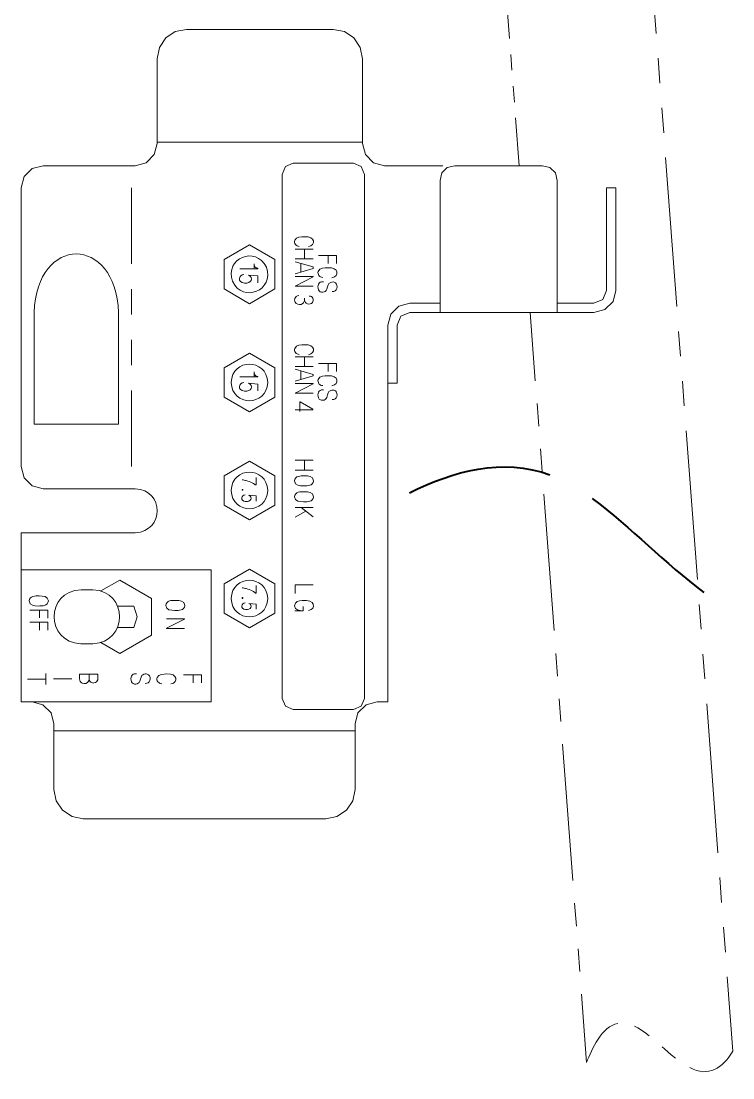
# Model space of a CAD drawing. Header units: millimetres. Extents: x 0.4 to 14.3, y 0.4 to 10.4.
# Drawn here: x 10.536 to 12.103, y 5.515 to 7.843 of the extents above; entities that cross this region are included whole.
import ezdxf

# ---------------------------------------------------------------- set-up
doc = ezdxf.new("R2010")
doc.units = ezdxf.units.MM
doc.layers.add('PDF_Geometry', color=7, linetype='Continuous')

msp = doc.modelspace()

# ---------------------------------------------------------------- linework, layer by layer
at = {"layer": 'PDF_Geometry', "lineweight": 15}
for points in [[(11.611, 7.8047), (11.6031, 7.9097), (11.5289, 8.8963), (10.6609, 8.8963)], [(11.9093, 8.144), (11.934, 7.8158)], [(10.7868, 6.8129), (10.584, 6.8129), (10.5598, 6.8194), (10.5421, 6.8372), (10.5356, 6.8615), (10.5356, 7.4761), (10.5421, 7.5004), (10.5598, 7.5181), (10.584, 7.5246), (10.7868, 7.5246), (10.811, 7.5311), (10.8288, 7.5489), (10.8353, 7.5732), (10.8353, 7.7601), (10.8402, 7.7849), (10.8542, 7.8059), (10.8751, 7.8199), (10.8998, 7.8248), (11.2228, 7.8248), (11.2475, 7.8199), (11.2684, 7.8059), (11.2824, 7.7849), (11.2873, 7.7601), (11.2873, 7.5732), (11.2938, 7.5489), (11.3116, 7.5311), (11.3358, 7.5246), (11.4643, 7.5246)], [(11.6163, 7.7347), (11.6137, 7.7697)], [(11.9382, 7.7612), (11.9423, 7.7065)], [(11.6216, 7.6647), (11.6189, 7.6997)], [(11.9464, 7.6518), (11.9505, 7.5971)], [(11.6321, 7.5246), (11.6242, 7.6297)], [(10.8352, 7.5764), (11.2875, 7.5764)], [(11.7162, 7.2011), (11.7162, 7.4923), (11.7119, 7.5085), (11.7001, 7.5203), (11.6839, 7.5246), (11.4902, 7.5246), (11.474, 7.5203), (11.4622, 7.5085), (11.4579, 7.4923), (11.4579, 7.2011)], [(11.9546, 7.5424), (11.9793, 7.2142)], [(11.7162, 7.2218), (11.7969, 7.2218), (11.8166, 7.23), (11.8247, 7.2497), (11.8247, 7.4755), (11.8454, 7.4755), (11.8454, 7.2497), (11.8389, 7.2254), (11.8212, 7.2076), (11.7969, 7.2011), (11.3916, 7.2011), (11.372, 7.193), (11.3638, 7.1733), (11.3638, 7.0458), (11.3432, 7.0458), (11.3432, 6.3432), (11.3193, 6.3432), (11.295, 6.3367), (11.2773, 6.3189), (11.2708, 6.2947), (11.2708, 6.1504), (11.2659, 6.1256), (11.2519, 6.1047), (11.2309, 6.0906), (11.2062, 6.0857), (10.6725, 6.0857), (10.6478, 6.0906), (10.6268, 6.1047), (10.6128, 6.1256), (10.6079, 6.1504), (10.6079, 6.2947), (10.6014, 6.3189), (10.5837, 6.3367), (10.5595, 6.3432)], [(10.7784, 7.4761), (10.7784, 7.3085)], [(11.1787, 7.3406), (11.1387, 7.3406)], [(11.1596, 7.3406), (11.1596, 7.3192)], [(11.1787, 7.3192), (11.1387, 7.3192)], [(11.1387, 7.2865), (11.1787, 7.2982), (11.1787, 7.3014), (11.1387, 7.3131)], [(11.2303, 7.3089), (11.2303, 7.3266), (11.1904, 7.3266)], [(11.2117, 7.3266), (11.2117, 7.3093)], [(11.0174, 7.2975), (11.0569, 7.2975), (11.0569, 7.2985), (11.055, 7.2985), (11.0536, 7.2989), (11.0522, 7.2999), (11.0508, 7.3008), (11.0499, 7.3022), (11.049, 7.3041), (11.049, 7.3087)], [(11.049, 7.2975), (11.049, 7.3059)], [(11.1517, 7.3093), (11.1517, 7.2903)], [(11.0569, 7.2667), (11.0569, 7.2816), (11.0364, 7.2834)], [(11.1787, 7.259), (11.1387, 7.259), (11.1387, 7.2595), (11.1787, 7.2795), (11.1787, 7.2804), (11.1387, 7.2804)], [(10.7784, 7.2526), (10.7784, 7.1967)], [(11.4579, 7.2218), (11.3916, 7.2218), (11.3674, 7.2153), (11.3496, 7.1976), (11.3432, 7.1733), (11.3432, 7.0458)], [(10.75, 7.2011), (10.75, 6.9553), (10.564, 6.9553), (10.564, 7.2011)], [(11.6677, 7.0509), (11.6564, 7.2011)], [(11.9834, 7.1595), (11.9875, 7.1048)], [(10.7784, 7.1408), (10.7784, 7.085)], [(11.1787, 7.1032), (11.1387, 7.1032)], [(11.1596, 7.1032), (11.1596, 7.0818)], [(11.1787, 7.0818), (11.1387, 7.0818)], [(11.2303, 7.0708), (11.2303, 7.0885), (11.1904, 7.0885)], [(11.2117, 7.0885), (11.2117, 7.0712)], [(11.0174, 7.0594), (11.0569, 7.0594), (11.0569, 7.0604), (11.055, 7.0604), (11.0536, 7.0608), (11.0522, 7.0618), (11.0508, 7.0627), (11.0499, 7.0641), (11.049, 7.066), (11.049, 7.0706)], [(11.049, 7.0594), (11.049, 7.0678)], [(11.1387, 7.05), (11.1787, 7.0616), (11.1787, 7.0648), (11.1387, 7.0765)], [(11.1517, 7.0728), (11.1517, 7.0537)], [(11.0569, 7.0286), (11.0569, 7.0435), (11.0364, 7.0453)], [(11.1787, 7.0232), (11.1387, 7.0232), (11.1387, 7.0237), (11.1787, 7.0437), (11.1787, 7.0446), (11.1387, 7.0446)], [(11.9917, 7.0501), (11.9958, 6.9954)], [(10.7784, 7.0291), (10.7784, 6.8615)], [(11.1387, 6.9869), (11.1782, 6.9869), (11.1782, 6.9883), (11.1498, 7.0042), (11.1494, 7.0042), (11.1494, 6.9828)], [(11.6753, 6.9508), (11.6715, 7.0009)], [(11.9999, 6.9407), (12.0246, 6.6126)], [(11.6828, 6.8507), (11.6791, 6.9008)], [(11.1787, 6.8755), (11.1387, 6.8755)], [(11.1596, 6.8755), (11.1596, 6.8541)], [(11.1787, 6.8541), (11.1387, 6.8541)], [(11.0309, 6.8308), (11.0295, 6.8312), (11.0266, 6.8319), (11.0248, 6.8323), (11.0237, 6.8323), (11.0222, 6.8327)], [(11.0529, 6.8374), (11.0529, 6.8211), (11.0519, 6.8211), (11.0508, 6.8218), (11.0497, 6.8229), (11.0482, 6.8236), (11.0472, 6.8243), (11.0446, 6.8258)], [(11.0529, 6.7854), (11.0529, 6.797), (11.037, 6.7984)], [(11.7092, 6.5002), (11.6866, 6.8006)], [(11.1787, 6.7713), (11.1387, 6.7713)], [(11.1628, 6.7634), (11.1387, 6.7503)], [(11.1522, 6.7713), (11.1787, 6.7513)], [(10.7868, 6.7159), (10.5356, 6.7159), (10.5356, 6.3432), (10.5595, 6.3432), (10.9541, 6.3432), (10.9541, 6.6344), (10.5356, 6.6344)], [(10.6932, 6.5904), (10.6674, 6.5904)], [(10.7109, 6.4741), (10.7526, 6.45), (10.8225, 6.4904), (10.8225, 6.5713), (10.7526, 6.6117), (10.711, 6.5876)], [(11.0309, 6.5927), (11.0295, 6.5931), (11.0266, 6.5938), (11.0248, 6.5942), (11.0237, 6.5942), (11.0222, 6.5946)], [(11.0529, 6.5993), (11.0529, 6.583), (11.0519, 6.583), (11.0508, 6.5837), (11.0497, 6.5848), (11.0482, 6.5855), (11.0472, 6.5862), (11.0446, 6.5877)], [(11.1387, 6.5819), (11.1387, 6.6015), (11.1787, 6.6015)], [(10.5946, 6.5278), (10.5946, 6.5455), (10.5546, 6.5455)], [(10.576, 6.5455), (10.576, 6.5283)], [(10.7478, 6.5075), (10.7836, 6.5075), (10.7913, 6.5308), (10.7836, 6.5541), (10.7479, 6.5541)], [(11.0529, 6.5473), (11.0529, 6.5589), (11.037, 6.5603)], [(11.1568, 6.5533), (11.1568, 6.5435), (11.1382, 6.5435)], [(12.0287, 6.5579), (12.0328, 6.5032)], [(10.5946, 6.5011), (10.5946, 6.5188), (10.5546, 6.5188)], [(10.576, 6.5188), (10.576, 6.5016)], [(10.8952, 6.5049), (10.8553, 6.5049), (10.8553, 6.5053), (10.8952, 6.5253), (10.8952, 6.5263), (10.8553, 6.5263)], [(10.6673, 6.4713), (10.6932, 6.4713)], [(11.7167, 6.4001), (11.7129, 6.4502)], [(12.0369, 6.4485), (12.041, 6.3938)], [(10.5899, 6.3814), (10.5899, 6.4061)], [(10.7043, 6.4044), (10.6642, 6.4044)], [(10.933, 6.3851), (10.933, 6.4027), (10.8929, 6.4027)], [(10.9143, 6.4027), (10.9143, 6.3855)], [(10.5499, 6.3935), (10.5899, 6.3935)], [(10.6471, 6.3938), (10.6071, 6.3938)], [(11.7242, 6.3), (11.7205, 6.3501)], [(12.0452, 6.3391), (12.0698, 6.0109)], [(10.6079, 6.2798), (11.2708, 6.2798)], [(11.7506, 5.9496), (11.728, 6.2499)], [(12.074, 5.9562), (12.0781, 5.9015)], [(11.7582, 5.8494), (11.7544, 5.8995)], [(12.0822, 5.8468), (12.0863, 5.7922)], [(11.7657, 5.7493), (11.7619, 5.7994)], [(12.0904, 5.7375), (12.1028, 5.5734)], [(11.7807, 5.5491), (11.7695, 5.6993)], [(11.8864, 5.6285), (11.8935, 5.6251), (11.9081, 5.6156), (11.9182, 5.6078)], [(11.9472, 5.5831), (11.9523, 5.5786), (11.9672, 5.5657), (11.9762, 5.5585)]]:
    msp.add_lwpolyline(points, dxfattribs=at)
for points in [[(11.1349, 6.3264), (11.2673, 6.3264), (11.2844, 6.3335), (11.2915, 6.3506), (11.2915, 7.5055), (11.2844, 7.5227), (11.2673, 7.5298), (11.1349, 7.5298), (11.1177, 7.5227), (11.1107, 7.5055), (11.1107, 6.3506), (11.1177, 6.3335)], [(11.0943, 7.2529), (11.0383, 7.2205), (10.9824, 7.2529), (10.9824, 7.3176), (11.0383, 7.3499), (11.0943, 7.3176)], [(11.0383, 6.9824), (10.9824, 7.0148), (10.9824, 7.0795), (11.0383, 7.1118), (11.0943, 7.0795), (11.0943, 7.0148)], [(11.0383, 6.7443), (10.9824, 6.7767), (10.9824, 6.8414), (11.0383, 6.8737), (11.0943, 6.8414), (11.0943, 6.7767)], [(11.024, 6.8094), (11.024, 6.8112), (11.0222, 6.8112), (11.0222, 6.8094)], [(11.0943, 6.5386), (11.0383, 6.5062), (10.9824, 6.5386), (10.9824, 6.6033), (11.0383, 6.6357), (11.0943, 6.6033)], [(11.024, 6.5713), (11.024, 6.5731), (11.0222, 6.5731), (11.0222, 6.5713)]]:
    msp.add_lwpolyline(points, close=True, dxfattribs=at)
msp.add_lwpolyline([(10.6852, 6.4044), (10.6852, 6.3937), (10.6852, 6.3923), (10.6857, 6.3909), (10.6866, 6.389), (10.688, 6.3877), (10.6894, 6.3867, 0.201071), (10.6959, 6.3849)], format="xyb", dxfattribs=at)
for points in [[(10.75, 7.2011), (10.7439, 7.3731), (10.5701, 7.3731), (10.564, 7.2011)], [(11.1382, 7.3602), (11.1367, 7.3565), (11.1376, 7.3542), (11.1396, 7.3508)], [(11.1596, 7.3681), (11.1524, 7.3678), (11.1412, 7.3686), (11.1382, 7.3602)], [(11.168, 7.3462), (11.1856, 7.3493), (11.183, 7.37), (11.1596, 7.3681)], [(11.0756, 7.3007), (11.0525, 7.3493), (10.983, 7.3205), (11.001, 7.2698)], [(11.1396, 7.3508), (11.1418, 7.3485), (11.1447, 7.3468), (11.148, 7.3467)], [(11.001, 7.2698), (11.0241, 7.2211), (11.0936, 7.25), (11.0756, 7.3007)], [(11.1899, 7.2917), (11.1884, 7.288), (11.1893, 7.2857), (11.1913, 7.2824)], [(11.2113, 7.2996), (11.2041, 7.2993), (11.1929, 7.3001), (11.1899, 7.2917)], [(11.2196, 7.2777), (11.2373, 7.2808), (11.2348, 7.3015), (11.2113, 7.2996)], [(11.0271, 7.2657), (11.0112, 7.2675), (11.0146, 7.2848), (11.0258, 7.2848)], [(11.0364, 7.2834), (11.0476, 7.278), (11.0428, 7.2641), (11.0271, 7.2657)], [(11.1904, 7.2512), (11.1868, 7.2603), (11.19, 7.2695), (11.2011, 7.2689)], [(11.1913, 7.2824), (11.1935, 7.2801), (11.1964, 7.2784), (11.1997, 7.2782)], [(11.2173, 7.2675), (11.2103, 7.2654), (11.2119, 7.2603), (11.2089, 7.2522)], [(11.2275, 7.2666), (11.2242, 7.2691), (11.2211, 7.2688), (11.2173, 7.2675)], [(11.2206, 7.2475), (11.2316, 7.2462), (11.2348, 7.2602), (11.2275, 7.2666)], [(11.2089, 7.2522), (11.2056, 7.2446), (11.1941, 7.2432), (11.1904, 7.2512)], [(11.1415, 7.2212), (11.1344, 7.2271), (11.1381, 7.2377), (11.1471, 7.2385)], [(11.1596, 7.2329), (11.1612, 7.2207), (11.1511, 7.215), (11.1415, 7.2212)], [(11.1773, 7.2231), (11.1718, 7.2165), (11.1591, 7.2199), (11.1596, 7.2292)], [(11.1698, 7.2371), (11.1741, 7.2369), (11.1757, 7.2361), (11.1777, 7.2324)], [(11.1777, 7.2324), (11.1797, 7.2297), (11.1787, 7.2258), (11.1773, 7.2231)], [(11.1596, 7.13), (11.1524, 7.1297), (11.1412, 7.1305), (11.1382, 7.1221)], [(11.168, 7.1081), (11.1856, 7.1112), (11.183, 7.1319), (11.1596, 7.13)], [(11.0787, 7.0471), (11.076, 7.1009), (11.0007, 7.1009), (10.9979, 7.0471)], [(11.1382, 7.1221), (11.1367, 7.1184), (11.1376, 7.1161), (11.1396, 7.1128)], [(11.1396, 7.1128), (11.1418, 7.1104), (11.1447, 7.1087), (11.148, 7.1086)], [(11.2113, 7.0615), (11.2041, 7.0612), (11.1929, 7.062), (11.1899, 7.0536)], [(11.2196, 7.0396), (11.2372, 7.0427), (11.2348, 7.0634), (11.2113, 7.0615)], [(10.9979, 7.0471), (11.0007, 6.9934), (11.076, 6.9934), (11.0787, 7.0471)], [(11.0271, 7.0277), (11.0112, 7.0294), (11.0146, 7.0467), (11.0258, 7.0467)], [(11.0364, 7.0453), (11.0476, 7.0399), (11.0428, 7.026), (11.0271, 7.0277)], [(11.1904, 7.0131), (11.1868, 7.0222), (11.19, 7.0315), (11.2011, 7.0308)], [(11.1899, 7.0536), (11.1884, 7.0499), (11.1893, 7.0476), (11.1913, 7.0443)], [(11.1913, 7.0443), (11.1936, 7.0419), (11.1963, 7.0403), (11.1997, 7.0401)], [(11.2275, 7.0285), (11.2242, 7.031), (11.2211, 7.0307), (11.2173, 7.0294)], [(11.2089, 7.0141), (11.2055, 7.0065), (11.1942, 7.0051), (11.1904, 7.0131)], [(11.2173, 7.0294), (11.2103, 7.0273), (11.2119, 7.0222), (11.2089, 7.0141)], [(11.2206, 7.0094), (11.2316, 7.0081), (11.2348, 7.0221), (11.2275, 7.0285)], [(11.0787, 6.809), (11.076, 6.8628), (11.0007, 6.8628), (10.9979, 6.809)], [(11.0446, 6.8258), (11.0398, 6.8284), (11.0359, 6.8292), (11.0309, 6.8308)], [(11.1596, 6.8414), (11.1503, 6.8411), (11.139, 6.8418), (11.1373, 6.8302)], [(11.1373, 6.8302), (11.139, 6.8194), (11.1484, 6.8194), (11.1573, 6.819)], [(11.1573, 6.819), (11.1667, 6.8194), (11.1778, 6.8185), (11.1796, 6.8302)], [(11.1796, 6.8302), (11.1778, 6.8412), (11.1687, 6.8408), (11.1596, 6.8414)], [(10.7868, 6.8129), (10.8512, 6.8097), (10.8512, 6.7191), (10.7868, 6.7159)], [(10.9979, 6.809), (11.0007, 6.7553), (11.076, 6.7553), (11.0787, 6.809)], [(11.0298, 6.7847), (11.0174, 6.786), (11.0201, 6.7995), (11.0287, 6.7995)], [(11.037, 6.7984), (11.0457, 6.7942), (11.042, 6.7834), (11.0298, 6.7847)], [(11.1596, 6.8063), (11.1503, 6.806), (11.139, 6.8068), (11.1373, 6.7952)], [(11.1796, 6.7952), (11.1778, 6.8061), (11.1687, 6.8058), (11.1596, 6.8063)], [(11.1373, 6.7952), (11.1389, 6.7843), (11.1484, 6.7844), (11.1573, 6.784)], [(11.1573, 6.784), (11.1667, 6.7843), (11.1779, 6.7834), (11.1796, 6.7952)], [(11.0787, 6.5709), (11.076, 6.6247), (11.0007, 6.6247), (10.9979, 6.5709)], [(10.6673, 6.4713), (10.5884, 6.4751), (10.5884, 6.5866), (10.6674, 6.5904)], [(10.6932, 6.5904), (10.7721, 6.5866), (10.7721, 6.4751), (10.6932, 6.4713)], [(11.0446, 6.5877), (11.0397, 6.5903), (11.036, 6.5911), (11.0309, 6.5927)], [(10.5755, 6.5769), (10.5662, 6.5766), (10.555, 6.5773), (10.5532, 6.5657)], [(10.5532, 6.5657), (10.5549, 6.5549), (10.5643, 6.555), (10.5732, 6.5545)], [(10.5732, 6.5545), (10.5827, 6.5549), (10.5938, 6.554), (10.5955, 6.5657)], [(10.5955, 6.5657), (10.5937, 6.5767), (10.5846, 6.5763), (10.5755, 6.5769)], [(10.8762, 6.5669), (10.8669, 6.5666), (10.8556, 6.5673), (10.8539, 6.5557)], [(10.8962, 6.5557), (10.8943, 6.5668), (10.8853, 6.5663), (10.8762, 6.5669)], [(10.9979, 6.5709), (11.0007, 6.5172), (11.076, 6.5172), (11.0787, 6.5709)], [(11.1545, 6.5663), (11.1461, 6.5654), (11.1391, 6.5651), (11.1373, 6.5551)], [(11.168, 6.5444), (11.187, 6.5485), (11.1827, 6.5698), (11.1545, 6.5663)], [(10.8539, 6.5557), (10.8555, 6.5449), (10.865, 6.545), (10.8738, 6.5446)], [(10.8738, 6.5446), (10.8834, 6.545), (10.8944, 6.544), (10.8962, 6.5557)], [(11.0298, 6.5466), (11.0174, 6.5479), (11.0201, 6.5614), (11.0287, 6.5614)], [(11.037, 6.5603), (11.0457, 6.5561), (11.042, 6.5453), (11.0298, 6.5466)], [(11.1373, 6.5551), (11.1389, 6.5445), (11.1481, 6.5444), (11.1568, 6.544)], [(10.6642, 6.4044), (10.664, 6.3945), (10.6624, 6.3855), (10.674, 6.3835)], [(10.6959, 6.3849), (10.707, 6.3873), (10.7039, 6.395), (10.7043, 6.4044)], [(10.7786, 6.3877), (10.775, 6.3967), (10.7783, 6.406), (10.7893, 6.4054)], [(10.8056, 6.404), (10.7987, 6.4024), (10.7992, 6.3941), (10.7972, 6.3886)], [(10.8158, 6.4031), (10.8123, 6.4056), (10.8095, 6.4053), (10.8056, 6.404)], [(10.8088, 6.384), (10.8199, 6.3827), (10.8231, 6.3966), (10.8158, 6.4031)], [(10.8567, 6.4047), (10.8495, 6.4044), (10.8383, 6.4053), (10.8353, 6.3968)], [(10.8651, 6.3829), (10.8828, 6.3859), (10.8802, 6.4066), (10.8567, 6.4047)], [(10.674, 6.3835), (10.6793, 6.3828), (10.6861, 6.388), (10.6852, 6.3937)], [(10.7972, 6.3886), (10.7938, 6.3811), (10.7823, 6.3797), (10.7786, 6.3877)], [(10.8353, 6.3968), (10.8338, 6.3931), (10.8347, 6.3909), (10.8367, 6.3875)], [(10.8367, 6.3875), (10.8389, 6.3852), (10.8418, 6.3835), (10.8451, 6.3833)], [(11.7807, 5.5491), (11.7921, 5.5777), (11.8144, 5.6285), (11.8496, 5.6349)], [(12.0078, 5.5375), (12.049, 5.5149), (12.0803, 5.5375), (12.1028, 5.5734)]]:
    msp.add_open_spline(points, degree=3, dxfattribs=at)
at = {"layer": 'PDF_Geometry', "lineweight": 40}
for points in [[(11.3905, 6.8039), (11.4863, 6.852), (11.5952, 6.8818), (11.7, 6.8433)], [(11.7933, 6.7913), (11.8807, 6.7267), (11.9517, 6.6492), (12.039, 6.5845)]]:
    msp.add_open_spline(points, degree=3, dxfattribs=at)

doc.saveas('drawing.dxf')
